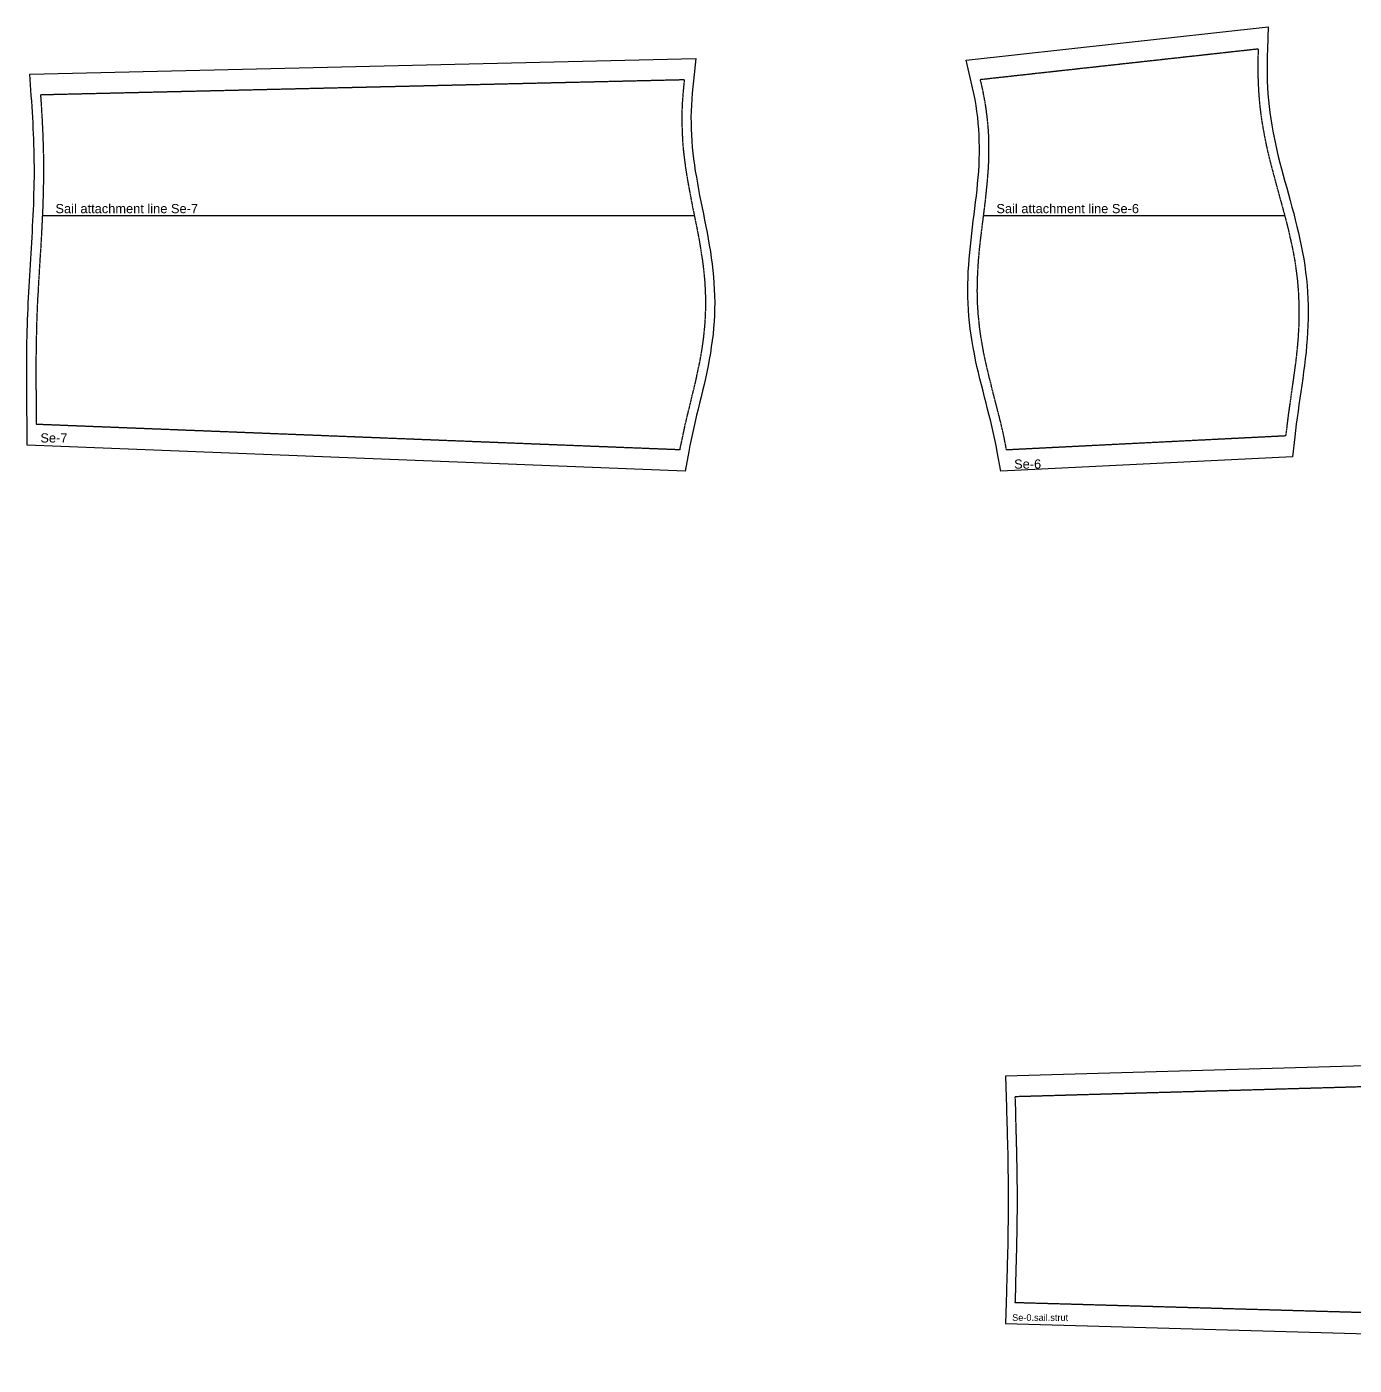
# Model space of a CAD drawing. Extents: x -5584 to 13075, y -2136 to 1760.
# Drawn here: x -5584 to -4572, y -1326 to -306 of the extents above; entities that cross this region are included whole.
import ezdxf

# ---------------------------------------------------------------- set-up
doc = ezdxf.new("R2010")
doc.units = 0
doc.linetypes.add('DASHED', pattern=[0.6, 0.5, -0.1])
for name, color, linetype in [('cut', 7, 'CONTINUOUS'), ('seam', 1, 'DASHED'), ('text', 3, 'CONTINUOUS')]:
    doc.layers.add(name, color=color, linetype=linetype)
doc.styles.get("Standard").update_dxf_attribs({"font": 'arial.ttf'})

# ---------------------------------------------------------------- blocks, each defined once
blk = doc.blocks.new('Se-0.sail.strut_(6)')
at = {"layer": 'cut'}
for points in [[(7.1, 126.1, 0), (-1106.7, 94.3, 0)], [(7.1, -126.1, 0), (7.5, -110.1, 0), (7.6, -106.4, 0), (7.7, -102.8, 0), (7.8, -99.1, 0), (7.8, -95.4, 0), (7.9, -91.7, 0), (7.9, -88, 0), (7.9, -84.3, 0), (7.9, -80.6, 0), (7.9, -76.9, 0), (7.9, -73.2, 0), (7.9, -69.6, 0), (7.8, -65.9, 0), (7.8, -62.2, 0), (7.7, -58.5, 0), (7.7, -54.9, 0), (7.6, -51.2, 0), (7.5, -47.5, 0), (7.5, -43.9, 0), (7.4, -40.2, 0), (7.4, -36.5, 0), (7.3, -32.9, 0), (7.2, -29.2, 0), (7.2, -25.6, 0), (7.1, -21.9, 0), (7.1, -18.3, 0), (7.1, -14.6, 0), (7, -11, 0), (7, -7.3, 0), (7, -3.7, 0), (7, 0, 0), (7, 3.7, 0), (7, 7.3, 0), (7, 11, 0), (7.1, 14.6, 0), (7.1, 18.3, 0), (7.1, 21.9, 0), (7.2, 25.6, 0), (7.2, 29.2, 0), (7.3, 32.9, 0), (7.4, 36.5, 0), (7.4, 40.2, 0), (7.5, 43.9, 0), (7.5, 47.5, 0), (7.6, 51.2, 0), (7.7, 54.9, 0), (7.7, 58.5, 0), (7.8, 62.2, 0), (7.8, 65.9, 0), (7.9, 69.6, 0), (7.9, 73.2, 0), (7.9, 76.9, 0), (7.9, 80.6, 0), (7.9, 84.3, 0), (7.9, 88, 0), (7.9, 91.7, 0), (7.8, 95.4, 0), (7.8, 99.1, 0), (7.7, 102.8, 0), (7.6, 106.4, 0), (7.5, 110.1, 0), (7.1, 126.1, 0)], [(-1106.7, 94.3, 0), (-1106.3, 78.3, 0), (-1106.2, 75.4, 0), (-1106.1, 73.1, 0), (-1106, 70.4, 0), (-1106, 67.8, 0), (-1105.9, 65.2, 0), (-1105.8, 62.6, 0), (-1105.7, 59.8, 0), (-1105.7, 57.5, 0), (-1105.6, 54.8, 0), (-1105.5, 52.2, 0), (-1105.5, 49.5, 0), (-1105.4, 46.9, 0), (-1105.3, 44.3, 0), (-1105.3, 41.7, 0), (-1105.2, 39.1, 0), (-1105.1, 36.4, 0), (-1105.1, 33.9, 0), (-1105, 31.2, 0), (-1105, 28.7, 0), (-1104.9, 26, 0), (-1104.9, 23.4, 0), (-1104.9, 20.9, 0), (-1104.8, 18.2, 0), (-1104.8, 15.6, 0), (-1104.8, 13, 0), (-1104.7, 10.4, 0), (-1104.7, 7.8, 0), (-1104.7, 5.2, 0), (-1104.7, 2.6, 0), (-1104.7, 0, 0), (-1104.7, -2.6, 0), (-1104.7, -5.2, 0), (-1104.7, -7.8, 0), (-1104.7, -10.4, 0), (-1104.8, -13, 0), (-1104.8, -15.6, 0), (-1104.8, -18.2, 0), (-1104.9, -20.9, 0), (-1104.9, -23.4, 0), (-1104.9, -26, 0), (-1105, -28.7, 0), (-1105, -31.2, 0), (-1105.1, -33.9, 0), (-1105.1, -36.4, 0), (-1105.2, -39, 0), (-1105.3, -41.9, 0), (-1105.3, -44.3, 0), (-1105.4, -47, 0), (-1105.5, -49.5, 0), (-1105.5, -52, 0), (-1105.6, -54.8, 0), (-1105.7, -57.4, 0), (-1105.7, -60, 0), (-1105.8, -62.6, 0), (-1105.9, -65, 0), (-1106, -67.8, 0), (-1106, -70.4, 0), (-1106.1, -72.7, 0), (-1106.2, -75.7, 0), (-1106.3, -78.3, 0), (-1106.7, -94.3, 0)], [(-1106.7, -94.3, 0), (7.1, -126.1, 0)]]:
    blk.add_polyline3d(points, dxfattribs=at)
at = {"layer": 'seam'}
for points in [[(0.5, 109.9, 0), (-1099.3, 78.5, 0)], [(0.5, -109.9, 0), (0.6, -106.3, 0), (0.7, -102.6, 0), (0.8, -98.9, 0), (0.8, -95.3, 0), (0.9, -91.6, 0), (0.9, -87.9, 0), (0.9, -84.3, 0), (0.9, -80.6, 0), (0.9, -77, 0), (0.9, -73.3, 0), (0.9, -69.6, 0), (0.8, -66, 0), (0.8, -62.3, 0), (0.7, -58.6, 0), (0.7, -55, 0), (0.6, -51.3, 0), (0.5, -47.6, 0), (0.5, -44, 0), (0.4, -40.3, 0), (0.4, -36.7, 0), (0.3, -33, 0), (0.2, -29.3, 0), (0.2, -25.7, 0), (0.1, -22, 0), (0.1, -18.3, 0), (0.1, -14.7, 0), (0, -11, 0), (0, -7.3, 0), (0, -3.7, 0), (0, 0, 0), (0, 3.7, 0), (0, 7.3, 0), (0, 11, 0), (0.1, 14.7, 0), (0.1, 18.3, 0), (0.1, 22, 0), (0.2, 25.7, 0), (0.2, 29.3, 0), (0.3, 33, 0), (0.4, 36.7, 0), (0.4, 40.3, 0), (0.5, 44, 0), (0.5, 47.6, 0), (0.6, 51.3, 0), (0.7, 55, 0), (0.7, 58.6, 0), (0.8, 62.3, 0), (0.8, 66, 0), (0.9, 69.6, 0), (0.9, 73.3, 0), (0.9, 77, 0), (0.9, 80.6, 0), (0.9, 84.3, 0), (0.9, 87.9, 0), (0.9, 91.6, 0), (0.8, 95.3, 0), (0.8, 98.9, 0), (0.7, 102.6, 0), (0.6, 106.3, 0), (0.5, 109.9, 0)], [(-1099.3, -78.5, 0), (-1099.2, -75.9, 0), (-1099.1, -73.3, 0), (-1099, -70.6, 0), (-1099, -68, 0), (-1098.9, -65.4, 0), (-1098.8, -62.8, 0), (-1098.8, -60.2, 0), (-1098.7, -57.6, 0), (-1098.6, -54.9, 0), (-1098.5, -52.3, 0), (-1098.5, -49.7, 0), (-1098.4, -47.1, 0), (-1098.3, -44.5, 0), (-1098.3, -41.9, 0), (-1098.2, -39.2, 0), (-1098.1, -36.6, 0), (-1098.1, -34, 0), (-1098, -31.4, 0), (-1098, -28.8, 0), (-1097.9, -26.2, 0), (-1097.9, -23.6, 0), (-1097.9, -20.9, 0), (-1097.8, -18.3, 0), (-1097.8, -15.7, 0), (-1097.8, -13.1, 0), (-1097.7, -10.5, 0), (-1097.7, -7.9, 0), (-1097.7, -5.2, 0), (-1097.7, -2.6, 0), (-1097.7, 0, 0), (-1097.7, 2.6, 0), (-1097.7, 5.2, 0), (-1097.7, 7.9, 0), (-1097.7, 10.5, 0), (-1097.8, 13.1, 0), (-1097.8, 15.7, 0), (-1097.8, 18.3, 0), (-1097.9, 20.9, 0), (-1097.9, 23.5, 0), (-1097.9, 26.2, 0), (-1098, 28.8, 0), (-1098, 31.4, 0), (-1098.1, 34, 0), (-1098.1, 36.6, 0), (-1098.2, 39.2, 0), (-1098.3, 41.9, 0), (-1098.3, 44.5, 0), (-1098.4, 47.1, 0), (-1098.5, 49.7, 0), (-1098.5, 52.3, 0), (-1098.6, 54.9, 0), (-1098.7, 57.6, 0), (-1098.8, 60.2, 0), (-1098.8, 62.8, 0), (-1098.9, 65.4, 0), (-1099, 68, 0), (-1099, 70.6, 0), (-1099.1, 73.3, 0), (-1099.2, 75.9, 0), (-1099.3, 78.5, 0)], [(0.5, -109.9, 0), (-1099.3, -78.5, 0)]]:
    blk.add_polyline3d(points, dxfattribs=at)
at = {"layer": 'text'}
blk.add_text('Se-0.sail.strut', height=5, dxfattribs=at).set_placement((-1101.7, -92.3))
blk = doc.blocks.new('Se-6.tube_(27)')
at = {"layer": 'cut'}
for points in [[(-242.8, 118.6, 0), (-12.6, 144.1, 0)], [(-12.6, 144.1, 0), (-13.2, 126.9, 0), (-13.4, 122, 0), (-13.5, 117.1, 0), (-13.5, 112.2, 0), (-13.5, 107.4, 0), (-13.3, 102.6, 0), (-13.1, 97.8, 0), (-12.8, 93, 0), (-12.4, 88.2, 0), (-11.9, 83.4, 0), (-11.3, 78.7, 0), (-10.7, 73.9, 0), (-9.9, 69.1, 0), (-9.1, 64.4, 0), (-8.1, 59.6, 0), (-7.1, 54.8, 0), (-6.1, 50.1, 0), (-4.9, 45.3, 0), (-3.7, 40.5, 0), (-2.5, 35.7, 0), (-1.2, 30.9, 0), (0.1, 26.1, 0), (1.5, 21.3, 0), (2.8, 16.4, 0), (4.1, 11.6, 0), (5.5, 6.7, 0), (6.8, 1.8, 0), (8, -3.1, 0), (9.3, -8.1, 0), (10.5, -13, 0), (11.6, -18, 0), (12.6, -22.9, 0), (13.6, -27.9, 0), (14.5, -32.9, 0), (15.2, -38, 0), (15.9, -43, 0), (16.5, -48.1, 0), (17, -53.1, 0), (17.4, -58.2, 0), (17.6, -63.3, 0), (17.8, -68.4, 0), (17.8, -73.4, 0), (17.8, -78.5, 0), (17.6, -83.6, 0), (17.4, -88.7, 0), (17.1, -93.8, 0), (16.7, -98.8, 0), (16.2, -103.9, 0), (15.6, -109, 0), (15, -114, 0), (14.4, -119, 0), (13.7, -124.1, 0), (13, -129.1, 0), (12.3, -134.1, 0), (11.5, -139, 0), (10.8, -144, 0), (10.1, -148.9, 0), (9.4, -153.9, 0), (8.8, -158.8, 0), (8.2, -163.7, 0), (7.7, -168.6, 0), (6, -183.6, 0)], [(-216.3, -194.7, 0), (-219.2, -179.8, 0), (-220, -175.1, 0), (-221, -170.6, 0), (-222, -166, 0), (-223, -161.4, 0), (-224.1, -156.8, 0), (-225.3, -152.2, 0), (-226.5, -147.5, 0), (-227.6, -142.9, 0), (-228.8, -138.2, 0), (-230, -133.6, 0), (-231.2, -128.9, 0), (-232.4, -124.2, 0), (-233.5, -119.5, 0), (-234.6, -114.8, 0), (-235.6, -110, 0), (-236.6, -105.2, 0), (-237.5, -100.5, 0), (-238.3, -95.7, 0), (-239.1, -90.9, 0), (-239.7, -86.1, 0), (-240.3, -81.3, 0), (-240.7, -76.4, 0), (-241.1, -71.6, 0), (-241.4, -66.7, 0), (-241.5, -61.9, 0), (-241.6, -57, 0), (-241.5, -52.2, 0), (-241.4, -47.3, 0), (-241.2, -42.5, 0), (-240.9, -37.6, 0), (-240.5, -32.8, 0), (-240.1, -27.9, 0), (-239.6, -23.1, 0), (-239.1, -18.3, 0), (-238.6, -13.5, 0), (-238, -8.7, 0), (-237.4, -3.9, 0), (-236.8, 0.9, 0), (-236.2, 5.6, 0), (-235.6, 10.4, 0), (-235, 15.1, 0), (-234.5, 19.8, 0), (-234.1, 24.5, 0), (-233.6, 29.2, 0), (-233.3, 33.8, 0), (-233, 38.5, 0), (-232.8, 43.1, 0), (-232.7, 47.7, 0), (-232.7, 52.3, 0), (-232.8, 56.9, 0), (-232.9, 61.4, 0), (-233.2, 66, 0), (-233.6, 70.5, 0), (-234, 75, 0), (-234.6, 79.5, 0), (-235.3, 84.1, 0), (-236.1, 88.6, 0), (-237, 93.1, 0), (-237.9, 97.6, 0), (-239, 102.1, 0), (-242.8, 118.6, 0)], [(6, -183.6, 0), (-216.3, -194.7, 0)]]:
    blk.add_polyline3d(points, dxfattribs=at)
at = {"layer": 'seam'}
blk.add_line((0, 0), (-229.8, 0), dxfattribs=at)
for points in [[(-20.2, 127.1, 0), (-232.2, 103.7, 0)], [(-20.2, 127.1, 0), (-20.4, 122.2, 0), (-20.5, 117.2, 0), (-20.5, 112.2, 0), (-20.5, 107.3, 0), (-20.3, 102.3, 0), (-20.1, 97.4, 0), (-19.8, 92.5, 0), (-19.4, 87.6, 0), (-18.9, 82.6, 0), (-18.3, 77.7, 0), (-17.6, 72.8, 0), (-16.8, 68, 0), (-15.9, 63.1, 0), (-15, 58.2, 0), (-14, 53.3, 0), (-12.9, 48.5, 0), (-11.7, 43.6, 0), (-10.5, 38.8, 0), (-9.2, 33.9, 0), (-7.9, 29.1, 0), (-6.6, 24.2, 0), (-5.3, 19.4, 0), (-4, 14.5, 0), (-2.6, 9.7, 0), (-1.3, 4.9, 0), (0, 0, 0), (1.3, -4.9, 0), (2.5, -9.7, 0), (3.6, -14.6, 0), (4.7, -19.5, 0), (5.8, -24.3, 0), (6.7, -29.2, 0), (7.6, -34.1, 0), (8.3, -39, 0), (9, -43.9, 0), (9.6, -48.8, 0), (10, -53.7, 0), (10.4, -58.6, 0), (10.6, -63.6, 0), (10.8, -68.5, 0), (10.8, -73.4, 0), (10.8, -78.4, 0), (10.7, -83.3, 0), (10.4, -88.3, 0), (10.1, -93.3, 0), (9.7, -98.2, 0), (9.2, -103.2, 0), (8.7, -108.2, 0), (8.1, -113.1, 0), (7.4, -118.1, 0), (6.7, -123.1, 0), (6, -128.1, 0), (5.3, -133, 0), (4.6, -138, 0), (3.9, -143, 0), (3.2, -148, 0), (2.5, -152.9, 0), (1.9, -157.9, 0), (1.3, -162.9, 0), (0.7, -167.8, 0)], [(-20.2, 127.1, 0), (-20.4, 122.2, 0), (-20.5, 117.2, 0), (-20.5, 112.2, 0), (-20.5, 107.3, 0), (-20.3, 102.3, 0), (-20.1, 97.4, 0), (-19.8, 92.5, 0), (-19.4, 87.6, 0), (-18.9, 82.6, 0), (-18.3, 77.7, 0), (-17.6, 72.8, 0), (-16.8, 68, 0), (-15.9, 63.1, 0), (-15, 58.2, 0), (-14, 53.3, 0), (-12.9, 48.5, 0), (-11.7, 43.6, 0), (-10.5, 38.8, 0), (-9.2, 33.9, 0), (-7.9, 29.1, 0), (-6.6, 24.2, 0), (-5.3, 19.4, 0), (-4, 14.5, 0), (-2.6, 9.7, 0), (-1.3, 4.9, 0), (0, 0, 0), (1.3, -4.9, 0), (2.5, -9.7, 0), (3.6, -14.6, 0), (4.7, -19.5, 0), (5.8, -24.3, 0), (6.7, -29.2, 0), (7.6, -34.1, 0), (8.3, -39, 0), (9, -43.9, 0), (9.6, -48.8, 0), (10, -53.7, 0), (10.4, -58.6, 0), (10.6, -63.6, 0), (10.8, -68.5, 0), (10.8, -73.4, 0), (10.8, -78.4, 0), (10.7, -83.3, 0), (10.4, -88.3, 0), (10.1, -93.3, 0), (9.7, -98.2, 0), (9.2, -103.2, 0), (8.7, -108.2, 0), (8.1, -113.1, 0), (7.4, -118.1, 0), (6.7, -123.1, 0), (6, -128.1, 0), (5.3, -133, 0), (4.6, -138, 0), (3.9, -143, 0), (3.2, -148, 0), (2.5, -152.9, 0), (1.9, -157.9, 0), (1.3, -162.9, 0), (0.7, -167.8, 0)], [(-232.2, 103.7, 0), (-231.1, 99.1, 0), (-230.1, 94.5, 0), (-229.2, 89.8, 0), (-228.4, 85.2, 0), (-227.7, 80.5, 0), (-227.1, 75.8, 0), (-226.6, 71.2, 0), (-226.2, 66.5, 0), (-225.9, 61.8, 0), (-225.8, 57, 0), (-225.7, 52.3, 0), (-225.7, 47.6, 0), (-225.8, 42.9, 0), (-226, 38.1, 0), (-226.3, 33.4, 0), (-226.7, 28.6, 0), (-227.1, 23.8, 0), (-227.6, 19.1, 0), (-228.1, 14.3, 0), (-228.6, 9.5, 0), (-229.2, 4.8, 0), (-229.8, 0, 0), (-230.4, -4.8, 0), (-231, -9.5, 0), (-231.6, -14.3, 0), (-232.2, -19.1, 0), (-232.7, -23.8, 0), (-233.2, -28.6, 0), (-233.6, -33.3, 0), (-233.9, -38.1, 0), (-234.2, -42.8, 0), (-234.4, -47.6, 0), (-234.5, -52.3, 0), (-234.6, -57, 0), (-234.5, -61.7, 0), (-234.4, -66.4, 0), (-234.1, -71.1, 0), (-233.8, -75.8, 0), (-233.3, -80.5, 0), (-232.8, -85.2, 0), (-232.2, -89.9, 0), (-231.4, -94.6, 0), (-230.6, -99.2, 0), (-229.8, -103.9, 0), (-228.8, -108.6, 0), (-227.8, -113.2, 0), (-226.7, -117.9, 0), (-225.6, -122.5, 0), (-224.4, -127.2, 0), (-223.3, -131.8, 0), (-222.1, -136.5, 0), (-220.9, -141.2, 0), (-219.7, -145.8, 0), (-218.5, -150.5, 0), (-217.3, -155.1, 0), (-216.2, -159.8, 0), (-215.1, -164.5, 0), (-214.1, -169.1, 0), (-213.2, -173.8, 0), (-212.3, -178.5, 0)], [(0.7, -167.8, 0), (-212.3, -178.5, 0)]]:
    blk.add_polyline3d(points, dxfattribs=at)
at = {"layer": 'text'}
for s, p in [('Sail attachment line Se-6', (-219.8, 2)), ('Se-6', (-206.3, -192.7))]:
    blk.add_text(s, height=7, dxfattribs=at).set_placement(p)
blk = doc.blocks.new('Se-7.tube_(28)')
at = {"layer": 'cut'}
for points in [[(-506.5, 107.9, 0), (1.2, 119.8, 0)], [(1.2, 119.8, 0), (-0.7, 102.8, 0), (-1.2, 98.2, 0), (-1.7, 93.6, 0), (-2, 89, 0), (-2.3, 84.4, 0), (-2.5, 79.8, 0), (-2.6, 75.3, 0), (-2.5, 70.7, 0), (-2.4, 66.1, 0), (-2.3, 61.6, 0), (-2, 57, 0), (-1.6, 52.4, 0), (-1.1, 47.8, 0), (-0.6, 43.3, 0), (0, 38.7, 0), (0.7, 34, 0), (1.5, 29.4, 0), (2.3, 24.8, 0), (3.1, 20.1, 0), (4, 15.5, 0), (5, 10.8, 0), (5.9, 6.1, 0), (6.9, 1.4, 0), (7.8, -3.3, 0), (8.8, -8.1, 0), (9.7, -12.8, 0), (10.5, -17.6, 0), (11.4, -22.4, 0), (12.2, -27.2, 0), (12.9, -32, 0), (13.5, -36.9, 0), (14.1, -41.7, 0), (14.6, -46.5, 0), (14.9, -51.4, 0), (15.2, -56.3, 0), (15.4, -61.1, 0), (15.5, -66, 0), (15.4, -70.9, 0), (15.3, -75.7, 0), (15, -80.6, 0), (14.7, -85.4, 0), (14.2, -90.3, 0), (13.6, -95.1, 0), (12.9, -99.9, 0), (12.2, -104.8, 0), (11.4, -109.6, 0), (10.4, -114.3, 0), (9.5, -119.1, 0), (8.4, -123.9, 0), (7.4, -128.6, 0), (6.3, -133.3, 0), (5.2, -138, 0), (4, -142.7, 0), (2.9, -147.4, 0), (1.7, -152, 0), (0.6, -156.7, 0), (-0.4, -161.3, 0), (-1.5, -165.9, 0), (-2.5, -170.5, 0), (-3.4, -175.1, 0), (-4.3, -179.7, 0), (-7.1, -194.6, 0)], [(-508.5, -174.8, 0), (-508.6, -159.1, 0), (-508.6, -154.9, 0), (-508.7, -150.7, 0), (-508.7, -146.6, 0), (-508.7, -142.3, 0), (-508.8, -138.2, 0), (-508.8, -133.9, 0), (-508.8, -129.8, 0), (-508.9, -125.5, 0), (-508.9, -121.4, 0), (-508.9, -117.1, 0), (-508.9, -112.9, 0), (-508.9, -108.7, 0), (-508.8, -104.5, 0), (-508.8, -100.3, 0), (-508.7, -96.1, 0), (-508.6, -91.9, 0), (-508.5, -87.7, 0), (-508.4, -83.4, 0), (-508.3, -79.2, 0), (-508.1, -75, 0), (-507.9, -70.8, 0), (-507.8, -66.6, 0), (-507.6, -62.4, 0), (-507.3, -58.2, 0), (-507.1, -54, 0), (-506.9, -49.8, 0), (-506.6, -45.6, 0), (-506.4, -41.4, 0), (-506.1, -37.3, 0), (-505.8, -32.6, 0), (-505.6, -28.9, 0), (-505.3, -24.6, 0), (-505.1, -20.5, 0), (-504.8, -16.3, 0), (-504.6, -12.2, 0), (-504.4, -8, 0), (-504.2, -3.8, 0), (-504, 0.3, 0), (-503.8, 4.5, 0), (-503.6, 8.6, 0), (-503.5, 12.8, 0), (-503.4, 16.9, 0), (-503.3, 21.1, 0), (-503.2, 25.2, 0), (-503.1, 29.4, 0), (-503.1, 33.5, 0), (-503.1, 37.6, 0), (-503.2, 41.8, 0), (-503.2, 45.9, 0), (-503.3, 50.1, 0), (-503.4, 54.2, 0), (-503.6, 58.3, 0), (-503.7, 62.5, 0), (-503.9, 66.6, 0), (-504.1, 70.8, 0), (-504.3, 74.9, 0), (-504.6, 79.1, 0), (-504.8, 83.2, 0), (-505.1, 87.4, 0), (-505.4, 91.6, 0), (-506.5, 107.9, 0)], [(-7.1, -194.6, 0), (-508.5, -174.8, 0)]]:
    blk.add_polyline3d(points, dxfattribs=at)
at = {"layer": 'seam'}
blk.add_line((0, 0), (-497, 0), dxfattribs=at)
for points in [[(-7.7, 103.6, 0), (-498.4, 92.1, 0)], [(-7.7, 103.6, 0), (-8.2, 98.9, 0), (-8.6, 94.2, 0), (-9, 89.5, 0), (-9.3, 84.7, 0), (-9.5, 80, 0), (-9.6, 75.3, 0), (-9.5, 70.6, 0), (-9.4, 65.9, 0), (-9.2, 61.2, 0), (-9, 56.5, 0), (-8.6, 51.8, 0), (-8.1, 47.1, 0), (-7.5, 42.4, 0), (-6.9, 37.7, 0), (-6.2, 33, 0), (-5.4, 28.3, 0), (-4.6, 23.6, 0), (-3.7, 18.8, 0), (-2.8, 14.1, 0), (-1.9, 9.4, 0), (-1, 4.7, 0), (0, 0, 0), (0.9, -4.7, 0), (1.9, -9.4, 0), (2.8, -14.1, 0), (3.7, -18.9, 0), (4.5, -23.6, 0), (5.2, -28.3, 0), (6, -33, 0), (6.6, -37.7, 0), (7.1, -42.4, 0), (7.6, -47.2, 0), (8, -51.9, 0), (8.2, -56.6, 0), (8.4, -61.3, 0), (8.5, -66, 0), (8.4, -70.7, 0), (8.3, -75.4, 0), (8, -80.1, 0), (7.7, -84.8, 0), (7.2, -89.5, 0), (6.7, -94.2, 0), (6, -98.9, 0), (5.3, -103.6, 0), (4.5, -108.3, 0), (3.6, -113, 0), (2.6, -117.7, 0), (1.6, -122.3, 0), (0.6, -127, 0), (-0.5, -131.7, 0), (-1.7, -136.4, 0), (-2.8, -141, 0), (-3.9, -145.7, 0), (-5.1, -150.4, 0), (-6.2, -155.1, 0), (-7.3, -159.7, 0), (-8.3, -164.4, 0), (-9.3, -169.1, 0), (-10.3, -173.7, 0), (-11.2, -178.4, 0)], [(-7.7, 103.6, 0), (-8.2, 98.9, 0), (-8.6, 94.2, 0), (-9, 89.5, 0), (-9.3, 84.7, 0), (-9.5, 80, 0), (-9.6, 75.3, 0), (-9.5, 70.6, 0), (-9.4, 65.9, 0), (-9.2, 61.2, 0), (-9, 56.5, 0), (-8.6, 51.8, 0), (-8.1, 47.1, 0), (-7.5, 42.4, 0), (-6.9, 37.7, 0), (-6.2, 33, 0), (-5.4, 28.3, 0), (-4.6, 23.6, 0), (-3.7, 18.8, 0), (-2.8, 14.1, 0), (-1.9, 9.4, 0), (-1, 4.7, 0), (0, 0, 0), (0.9, -4.7, 0), (1.9, -9.4, 0), (2.8, -14.1, 0), (3.7, -18.9, 0), (4.5, -23.6, 0), (5.2, -28.3, 0), (6, -33, 0), (6.6, -37.7, 0), (7.1, -42.4, 0), (7.6, -47.2, 0), (8, -51.9, 0), (8.2, -56.6, 0), (8.4, -61.3, 0), (8.5, -66, 0), (8.4, -70.7, 0), (8.3, -75.4, 0), (8, -80.1, 0), (7.7, -84.8, 0), (7.2, -89.5, 0), (6.7, -94.2, 0), (6, -98.9, 0), (5.3, -103.6, 0), (4.5, -108.3, 0), (3.6, -113, 0), (2.6, -117.7, 0), (1.6, -122.3, 0), (0.6, -127, 0), (-0.5, -131.7, 0), (-1.7, -136.4, 0), (-2.8, -141, 0), (-3.9, -145.7, 0), (-5.1, -150.4, 0), (-6.2, -155.1, 0), (-7.3, -159.7, 0), (-8.3, -164.4, 0), (-9.3, -169.1, 0), (-10.3, -173.7, 0), (-11.2, -178.4, 0)], [(-498.4, 92.1, 0), (-498.1, 87.9, 0), (-497.8, 83.7, 0), (-497.6, 79.5, 0), (-497.3, 75.3, 0), (-497.1, 71.1, 0), (-496.9, 67, 0), (-496.7, 62.8, 0), (-496.6, 58.6, 0), (-496.4, 54.4, 0), (-496.3, 50.2, 0), (-496.2, 46, 0), (-496.2, 41.9, 0), (-496.1, 37.7, 0), (-496.1, 33.5, 0), (-496.1, 29.3, 0), (-496.2, 25.1, 0), (-496.3, 20.9, 0), (-496.4, 16.7, 0), (-496.5, 12.6, 0), (-496.6, 8.4, 0), (-496.8, 4.2, 0), (-497, 0, 0), (-497.2, -4.2, 0), (-497.4, -8.4, 0), (-497.6, -12.6, 0), (-497.8, -16.7, 0), (-498.1, -20.9, 0), (-498.3, -25.1, 0), (-498.6, -29.3, 0), (-498.9, -33.5, 0), (-499.1, -37.6, 0), (-499.4, -41.8, 0), (-499.6, -46, 0), (-499.9, -50.2, 0), (-500.1, -54.4, 0), (-500.3, -58.6, 0), (-500.6, -62.7, 0), (-500.8, -66.9, 0), (-501, -71.1, 0), (-501.1, -75.3, 0), (-501.3, -79.5, 0), (-501.4, -83.7, 0), (-501.5, -87.8, 0), (-501.6, -92, 0), (-501.7, -96.2, 0), (-501.8, -100.4, 0), (-501.8, -104.6, 0), (-501.9, -108.8, 0), (-501.9, -112.9, 0), (-501.9, -117.1, 0), (-501.9, -121.3, 0), (-501.9, -125.5, 0), (-501.9, -129.7, 0), (-501.8, -133.9, 0), (-501.8, -138.1, 0), (-501.7, -142.3, 0), (-501.7, -146.5, 0), (-501.7, -150.7, 0), (-501.6, -154.8, 0), (-501.6, -159, 0)], [(-11.2, -178.4, 0), (-501.6, -159, 0)]]:
    blk.add_polyline3d(points, dxfattribs=at)
at = {"layer": 'text'}
for s, p in [('Sail attachment line Se-7', (-487, 2)), ('Se-7', (-498.5, -172.8))]:
    blk.add_text(s, height=7, dxfattribs=at).set_placement(p)

msp = doc.modelspace()

# ---------------------------------------------------------------- block references
for name, p in [('Se-6.tube_(27)', (-4624.9, -450)), ('Se-7.tube_(28)', (-5074.9, -450)), ('Se-0.sail.strut_(6)', (-3731, -1200))]:
    msp.add_blockref(name, p)

doc.saveas('drawing.dxf')
